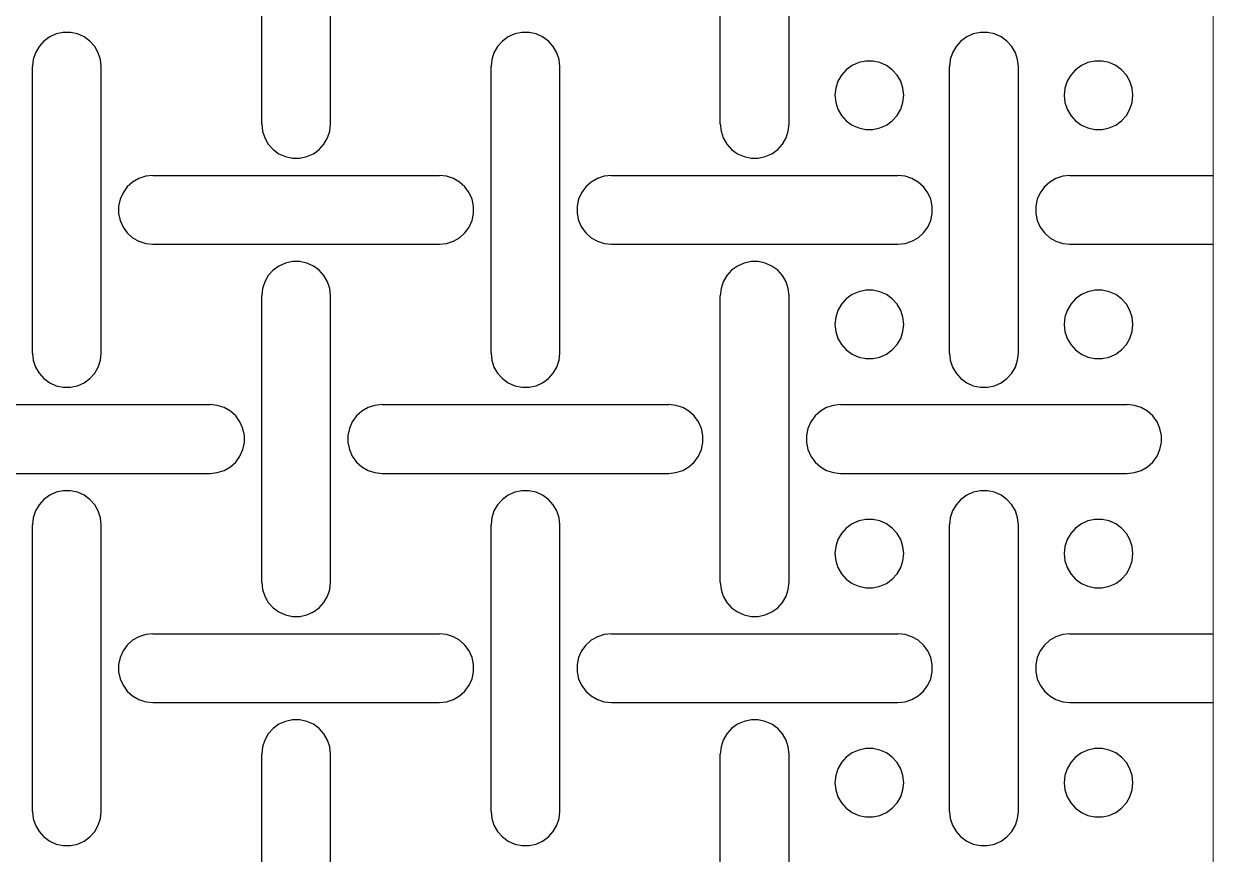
# Model space of a CAD drawing. Header units: metres. Extents: x 0 to 140, y -20 to 220.
# Drawn here: x 88.1 to 140, y 41.9 to 78.1 of the extents above; entities that cross this region are included whole.
import ezdxf

# ---------------------------------------------------------------- set-up
doc = ezdxf.new("R2010")
doc.units = ezdxf.units.M

msp = doc.modelspace()

# ---------------------------------------------------------------- linework, layer by layer
at = {"lineweight": 0}
msp.add_line((140, -20), (140, 220), dxfattribs=at)
for p, q in [((98.5, 73.75), (98.5, 86.25)), ((101.5, 73.75), (101.5, 86.25)), ((118.5, 73.75), (118.5, 86.25)), ((121.5, 73.75), (121.5, 86.25)), ((88.996, 77.365), (88.786, 77.132)), ((89.25, 77.549), (88.996, 77.365)), ((89.536, 77.677), (89.25, 77.549)), ((89.843, 77.742), (89.536, 77.677)), ((90.157, 77.742), (89.843, 77.742)), ((90.464, 77.677), (90.157, 77.742)), ((90.75, 77.549), (90.464, 77.677)), ((91.004, 77.365), (90.75, 77.549)), ((91.214, 77.132), (91.004, 77.365)), ((108.996, 77.365), (108.786, 77.132)), ((109.25, 77.549), (108.996, 77.365)), ((109.536, 77.677), (109.25, 77.549)), ((109.843, 77.742), (109.536, 77.677)), ((110.157, 77.742), (109.843, 77.742)), ((110.464, 77.677), (110.157, 77.742)), ((110.75, 77.549), (110.464, 77.677)), ((111.004, 77.365), (110.75, 77.549)), ((111.214, 77.132), (111.004, 77.365)), ((128.996, 77.365), (128.786, 77.132)), ((129.25, 77.549), (128.996, 77.365)), ((129.536, 77.677), (129.25, 77.549)), ((129.843, 77.742), (129.536, 77.677)), ((130.157, 77.742), (129.843, 77.742)), ((130.464, 77.677), (130.157, 77.742)), ((130.75, 77.549), (130.464, 77.677)), ((131.004, 77.365), (130.75, 77.549)), ((131.214, 77.132), (131.004, 77.365)), ((88.63, 76.86), (88.533, 76.562)), ((88.786, 77.132), (88.63, 76.86)), ((91.37, 76.86), (91.214, 77.132)), ((91.467, 76.562), (91.37, 76.86)), ((108.63, 76.86), (108.533, 76.562)), ((108.786, 77.132), (108.63, 76.86)), ((111.37, 76.86), (111.214, 77.132)), ((111.467, 76.562), (111.37, 76.86)), ((128.63, 76.86), (128.533, 76.562)), ((128.786, 77.132), (128.63, 76.86)), ((131.37, 76.86), (131.214, 77.132)), ((131.467, 76.562), (131.37, 76.86)), ((88.533, 76.562), (88.5, 76.25)), ((91.5, 76.25), (91.467, 76.562)), ((108.533, 76.562), (108.5, 76.25)), ((111.5, 76.25), (111.467, 76.562)), ((124.25, 76.299), (123.996, 76.115)), ((124.536, 76.427), (124.25, 76.299)), ((124.843, 76.492), (124.536, 76.427)), ((125.157, 76.492), (124.843, 76.492)), ((125.464, 76.427), (125.157, 76.492)), ((125.75, 76.299), (125.464, 76.427)), ((126.004, 76.115), (125.75, 76.299)), ((128.533, 76.562), (128.5, 76.25)), ((131.5, 76.25), (131.467, 76.562)), ((134.25, 76.299), (133.996, 76.115)), ((134.536, 76.427), (134.25, 76.299)), ((134.843, 76.492), (134.536, 76.427)), ((135.157, 76.492), (134.843, 76.492)), ((135.464, 76.427), (135.157, 76.492)), ((135.75, 76.299), (135.464, 76.427)), ((136.004, 76.115), (135.75, 76.299)), ((88.5, 63.75), (88.5, 76.25)), ((91.5, 63.75), (91.5, 76.25)), ((108.5, 63.75), (108.5, 76.25)), ((111.5, 63.75), (111.5, 76.25)), ((123.786, 75.882), (123.63, 75.61)), ((123.996, 76.115), (123.786, 75.882)), ((126.214, 75.882), (126.004, 76.115)), ((126.37, 75.61), (126.214, 75.882)), ((128.5, 63.75), (128.5, 76.25)), ((131.5, 63.75), (131.5, 76.25)), ((133.786, 75.882), (133.63, 75.61)), ((133.996, 76.115), (133.786, 75.882)), ((136.214, 75.882), (136.004, 76.115)), ((136.37, 75.61), (136.214, 75.882)), ((123.533, 75.312), (123.5, 75)), ((123.63, 75.61), (123.533, 75.312)), ((126.467, 75.312), (126.37, 75.61)), ((126.5, 75), (126.467, 75.312)), ((133.533, 75.312), (133.5, 75)), ((133.63, 75.61), (133.533, 75.312)), ((136.467, 75.312), (136.37, 75.61)), ((136.5, 75), (136.467, 75.312)), ((123.5, 75), (123.533, 74.688)), ((126.467, 74.688), (126.5, 75)), ((133.5, 75), (133.533, 74.688)), ((136.467, 74.688), (136.5, 75)), ((123.533, 74.688), (123.63, 74.39)), ((123.63, 74.39), (123.786, 74.118)), ((126.214, 74.118), (126.37, 74.39)), ((126.37, 74.39), (126.467, 74.688)), ((133.533, 74.688), (133.63, 74.39)), ((133.63, 74.39), (133.786, 74.118)), ((136.214, 74.118), (136.37, 74.39)), ((136.37, 74.39), (136.467, 74.688)), ((98.5, 73.75), (98.533, 73.438)), ((101.467, 73.438), (101.5, 73.75)), ((118.5, 73.75), (118.533, 73.438)), ((121.467, 73.438), (121.5, 73.75)), ((123.786, 74.118), (123.996, 73.885)), ((123.996, 73.885), (124.25, 73.701)), ((124.25, 73.701), (124.536, 73.573)), ((125.464, 73.573), (125.75, 73.701)), ((125.75, 73.701), (126.004, 73.885)), ((126.004, 73.885), (126.214, 74.118)), ((133.786, 74.118), (133.996, 73.885)), ((133.996, 73.885), (134.25, 73.701)), ((134.25, 73.701), (134.536, 73.573)), ((135.464, 73.573), (135.75, 73.701)), ((135.75, 73.701), (136.004, 73.885)), ((136.004, 73.885), (136.214, 74.118)), ((98.533, 73.438), (98.63, 73.14)), ((101.37, 73.14), (101.467, 73.438)), ((118.533, 73.438), (118.63, 73.14)), ((121.37, 73.14), (121.467, 73.438)), ((124.536, 73.573), (124.843, 73.508)), ((124.843, 73.508), (125.157, 73.508)), ((125.157, 73.508), (125.464, 73.573)), ((134.536, 73.573), (134.843, 73.508)), ((134.843, 73.508), (135.157, 73.508)), ((135.157, 73.508), (135.464, 73.573)), ((98.63, 73.14), (98.786, 72.868)), ((98.786, 72.868), (98.996, 72.635)), ((98.996, 72.635), (99.25, 72.451)), ((100.75, 72.451), (101.004, 72.635)), ((101.004, 72.635), (101.214, 72.868)), ((101.214, 72.868), (101.37, 73.14)), ((118.63, 73.14), (118.786, 72.868)), ((118.786, 72.868), (118.996, 72.635)), ((118.996, 72.635), (119.25, 72.451)), ((120.75, 72.451), (121.004, 72.635)), ((121.004, 72.635), (121.214, 72.868)), ((121.214, 72.868), (121.37, 73.14)), ((99.25, 72.451), (99.536, 72.323)), ((99.536, 72.323), (99.843, 72.258)), ((99.843, 72.258), (100.157, 72.258)), ((100.157, 72.258), (100.464, 72.323)), ((100.464, 72.323), (100.75, 72.451)), ((119.25, 72.451), (119.536, 72.323)), ((119.536, 72.323), (119.843, 72.258)), ((119.843, 72.258), (120.157, 72.258)), ((120.157, 72.258), (120.464, 72.323)), ((120.464, 72.323), (120.75, 72.451)), ((92.868, 71.214), (92.635, 71.004)), ((93.14, 71.37), (92.868, 71.214)), ((93.438, 71.467), (93.14, 71.37)), ((93.75, 71.5), (93.438, 71.467)), ((93.75, 71.5), (106.25, 71.5)), ((106.562, 71.467), (106.25, 71.5)), ((106.86, 71.37), (106.562, 71.467)), ((107.132, 71.214), (106.86, 71.37)), ((107.365, 71.004), (107.132, 71.214)), ((112.868, 71.214), (112.635, 71.004)), ((113.14, 71.37), (112.868, 71.214)), ((113.438, 71.467), (113.14, 71.37)), ((113.75, 71.5), (113.438, 71.467)), ((113.75, 71.5), (126.25, 71.5)), ((126.562, 71.467), (126.25, 71.5)), ((126.86, 71.37), (126.562, 71.467)), ((127.132, 71.214), (126.86, 71.37)), ((127.365, 71.004), (127.132, 71.214)), ((132.868, 71.214), (132.635, 71.004)), ((133.14, 71.37), (132.868, 71.214)), ((133.438, 71.467), (133.14, 71.37)), ((133.75, 71.5), (133.438, 71.467)), ((133.75, 71.5), (140, 71.5)), ((92.451, 70.75), (92.323, 70.464)), ((92.635, 71.004), (92.451, 70.75)), ((107.549, 70.75), (107.365, 71.004)), ((107.677, 70.464), (107.549, 70.75)), ((112.451, 70.75), (112.323, 70.464)), ((112.635, 71.004), (112.451, 70.75)), ((127.549, 70.75), (127.365, 71.004)), ((127.677, 70.464), (127.549, 70.75)), ((132.451, 70.75), (132.323, 70.464)), ((132.635, 71.004), (132.451, 70.75)), ((92.323, 70.464), (92.258, 70.157)), ((92.258, 70.157), (92.258, 69.843)), ((107.742, 70.157), (107.677, 70.464)), ((107.742, 69.843), (107.742, 70.157)), ((112.323, 70.464), (112.258, 70.157)), ((112.258, 70.157), (112.258, 69.843)), ((127.742, 70.157), (127.677, 70.464)), ((127.742, 69.843), (127.742, 70.157)), ((132.323, 70.464), (132.258, 70.157)), ((132.258, 70.157), (132.258, 69.843)), ((92.258, 69.843), (92.323, 69.536)), ((92.323, 69.536), (92.451, 69.25)), ((107.549, 69.25), (107.677, 69.536)), ((107.677, 69.536), (107.742, 69.843)), ((112.258, 69.843), (112.323, 69.536)), ((112.323, 69.536), (112.451, 69.25)), ((127.549, 69.25), (127.677, 69.536)), ((127.677, 69.536), (127.742, 69.843)), ((132.258, 69.843), (132.323, 69.536)), ((132.323, 69.536), (132.451, 69.25)), ((92.451, 69.25), (92.635, 68.996)), ((107.365, 68.996), (107.549, 69.25)), ((112.451, 69.25), (112.635, 68.996)), ((127.365, 68.996), (127.549, 69.25)), ((132.451, 69.25), (132.635, 68.996)), ((92.635, 68.996), (92.868, 68.786)), ((92.868, 68.786), (93.14, 68.63)), ((93.14, 68.63), (93.438, 68.533)), ((93.438, 68.533), (93.75, 68.5)), ((93.75, 68.5), (106.25, 68.5)), ((106.25, 68.5), (106.562, 68.533)), ((106.562, 68.533), (106.86, 68.63)), ((106.86, 68.63), (107.132, 68.786)), ((107.132, 68.786), (107.365, 68.996)), ((112.635, 68.996), (112.868, 68.786)), ((112.868, 68.786), (113.14, 68.63)), ((113.14, 68.63), (113.438, 68.533)), ((113.438, 68.533), (113.75, 68.5)), ((113.75, 68.5), (126.25, 68.5)), ((126.25, 68.5), (126.562, 68.533)), ((126.562, 68.533), (126.86, 68.63)), ((126.86, 68.63), (127.132, 68.786)), ((127.132, 68.786), (127.365, 68.996)), ((132.635, 68.996), (132.868, 68.786)), ((132.868, 68.786), (133.14, 68.63)), ((133.14, 68.63), (133.438, 68.533)), ((133.438, 68.533), (133.75, 68.5)), ((133.75, 68.5), (140, 68.5)), ((99.25, 67.549), (98.996, 67.365)), ((99.536, 67.677), (99.25, 67.549)), ((99.843, 67.742), (99.536, 67.677)), ((100.157, 67.742), (99.843, 67.742)), ((100.464, 67.677), (100.157, 67.742)), ((100.75, 67.549), (100.464, 67.677)), ((101.004, 67.365), (100.75, 67.549)), ((119.25, 67.549), (118.996, 67.365)), ((119.536, 67.677), (119.25, 67.549)), ((119.843, 67.742), (119.536, 67.677)), ((120.157, 67.742), (119.843, 67.742)), ((120.464, 67.677), (120.157, 67.742)), ((120.75, 67.549), (120.464, 67.677)), ((121.004, 67.365), (120.75, 67.549)), ((98.786, 67.132), (98.63, 66.86)), ((98.996, 67.365), (98.786, 67.132)), ((101.214, 67.132), (101.004, 67.365)), ((101.37, 66.86), (101.214, 67.132)), ((118.786, 67.132), (118.63, 66.86)), ((118.996, 67.365), (118.786, 67.132)), ((121.214, 67.132), (121.004, 67.365)), ((121.37, 66.86), (121.214, 67.132)), ((98.533, 66.562), (98.5, 66.25)), ((98.63, 66.86), (98.533, 66.562)), ((101.467, 66.562), (101.37, 66.86)), ((101.5, 66.25), (101.467, 66.562)), ((118.533, 66.562), (118.5, 66.25)), ((118.63, 66.86), (118.533, 66.562)), ((121.467, 66.562), (121.37, 66.86)), ((121.5, 66.25), (121.467, 66.562)), ((124.536, 66.427), (124.25, 66.299)), ((124.843, 66.492), (124.536, 66.427)), ((125.157, 66.492), (124.843, 66.492)), ((125.464, 66.427), (125.157, 66.492)), ((125.75, 66.299), (125.464, 66.427)), ((134.536, 66.427), (134.25, 66.299)), ((134.843, 66.492), (134.536, 66.427)), ((135.157, 66.492), (134.843, 66.492)), ((135.464, 66.427), (135.157, 66.492)), ((135.75, 66.299), (135.464, 66.427)), ((98.5, 53.75), (98.5, 66.25)), ((101.5, 53.75), (101.5, 66.25)), ((118.5, 53.75), (118.5, 66.25)), ((121.5, 53.75), (121.5, 66.25)), ((123.996, 66.115), (123.786, 65.882)), ((124.25, 66.299), (123.996, 66.115)), ((126.004, 66.115), (125.75, 66.299)), ((126.214, 65.882), (126.004, 66.115)), ((133.996, 66.115), (133.786, 65.882)), ((134.25, 66.299), (133.996, 66.115)), ((136.004, 66.115), (135.75, 66.299)), ((136.214, 65.882), (136.004, 66.115)), ((123.63, 65.61), (123.533, 65.312)), ((123.786, 65.882), (123.63, 65.61)), ((126.37, 65.61), (126.214, 65.882)), ((126.467, 65.312), (126.37, 65.61)), ((133.63, 65.61), (133.533, 65.312)), ((133.786, 65.882), (133.63, 65.61)), ((136.37, 65.61), (136.214, 65.882)), ((136.467, 65.312), (136.37, 65.61)), ((123.533, 65.312), (123.5, 65)), ((123.5, 65), (123.533, 64.688)), ((126.5, 65), (126.467, 65.312)), ((126.467, 64.688), (126.5, 65)), ((133.533, 65.312), (133.5, 65)), ((133.5, 65), (133.533, 64.688)), ((136.5, 65), (136.467, 65.312)), ((136.467, 64.688), (136.5, 65)), ((123.533, 64.688), (123.63, 64.39)), ((123.63, 64.39), (123.786, 64.118)), ((126.214, 64.118), (126.37, 64.39)), ((126.37, 64.39), (126.467, 64.688)), ((133.533, 64.688), (133.63, 64.39)), ((133.63, 64.39), (133.786, 64.118)), ((136.214, 64.118), (136.37, 64.39)), ((136.37, 64.39), (136.467, 64.688)), ((123.786, 64.118), (123.996, 63.885)), ((123.996, 63.885), (124.25, 63.701)), ((125.75, 63.701), (126.004, 63.885)), ((126.004, 63.885), (126.214, 64.118)), ((133.786, 64.118), (133.996, 63.885)), ((133.996, 63.885), (134.25, 63.701)), ((135.75, 63.701), (136.004, 63.885)), ((136.004, 63.885), (136.214, 64.118)), ((88.5, 63.75), (88.533, 63.438)), ((88.533, 63.438), (88.63, 63.14)), ((91.37, 63.14), (91.467, 63.438)), ((91.467, 63.438), (91.5, 63.75)), ((108.5, 63.75), (108.533, 63.438)), ((108.533, 63.438), (108.63, 63.14)), ((111.37, 63.14), (111.467, 63.438)), ((111.467, 63.438), (111.5, 63.75)), ((124.25, 63.701), (124.536, 63.573)), ((124.536, 63.573), (124.843, 63.508)), ((124.843, 63.508), (125.157, 63.508)), ((125.157, 63.508), (125.464, 63.573)), ((125.464, 63.573), (125.75, 63.701)), ((128.5, 63.75), (128.533, 63.438)), ((128.533, 63.438), (128.63, 63.14)), ((131.37, 63.14), (131.467, 63.438)), ((131.467, 63.438), (131.5, 63.75)), ((134.25, 63.701), (134.536, 63.573)), ((134.536, 63.573), (134.843, 63.508)), ((134.843, 63.508), (135.157, 63.508)), ((135.157, 63.508), (135.464, 63.573)), ((135.464, 63.573), (135.75, 63.701)), ((88.63, 63.14), (88.786, 62.868)), ((88.786, 62.868), (88.996, 62.635)), ((91.004, 62.635), (91.214, 62.868)), ((91.214, 62.868), (91.37, 63.14)), ((108.63, 63.14), (108.786, 62.868)), ((108.786, 62.868), (108.996, 62.635)), ((111.004, 62.635), (111.214, 62.868)), ((111.214, 62.868), (111.37, 63.14)), ((128.63, 63.14), (128.786, 62.868)), ((128.786, 62.868), (128.996, 62.635)), ((131.004, 62.635), (131.214, 62.868)), ((131.214, 62.868), (131.37, 63.14)), ((88.996, 62.635), (89.25, 62.451)), ((89.25, 62.451), (89.536, 62.323)), ((89.536, 62.323), (89.843, 62.258)), ((89.843, 62.258), (90.157, 62.258)), ((90.157, 62.258), (90.464, 62.323)), ((90.464, 62.323), (90.75, 62.451)), ((90.75, 62.451), (91.004, 62.635)), ((108.996, 62.635), (109.25, 62.451)), ((109.25, 62.451), (109.536, 62.323)), ((109.536, 62.323), (109.843, 62.258)), ((109.843, 62.258), (110.157, 62.258)), ((110.157, 62.258), (110.464, 62.323)), ((110.464, 62.323), (110.75, 62.451)), ((110.75, 62.451), (111.004, 62.635)), ((128.996, 62.635), (129.25, 62.451)), ((129.25, 62.451), (129.536, 62.323)), ((129.536, 62.323), (129.843, 62.258)), ((129.843, 62.258), (130.157, 62.258)), ((130.157, 62.258), (130.464, 62.323)), ((130.464, 62.323), (130.75, 62.451)), ((130.75, 62.451), (131.004, 62.635)), ((83.75, 61.5), (96.25, 61.5)), ((96.562, 61.467), (96.25, 61.5)), ((96.86, 61.37), (96.562, 61.467)), ((97.132, 61.214), (96.86, 61.37)), ((103.14, 61.37), (102.868, 61.214)), ((103.438, 61.467), (103.14, 61.37)), ((103.75, 61.5), (103.438, 61.467)), ((103.75, 61.5), (116.25, 61.5)), ((116.562, 61.467), (116.25, 61.5)), ((116.86, 61.37), (116.562, 61.467)), ((117.132, 61.214), (116.86, 61.37)), ((123.14, 61.37), (122.868, 61.214)), ((123.438, 61.467), (123.14, 61.37)), ((123.75, 61.5), (123.438, 61.467)), ((123.75, 61.5), (136.25, 61.5)), ((136.562, 61.467), (136.25, 61.5)), ((136.86, 61.37), (136.562, 61.467)), ((137.132, 61.214), (136.86, 61.37)), ((97.365, 61.004), (97.132, 61.214)), ((97.549, 60.75), (97.365, 61.004)), ((97.677, 60.464), (97.549, 60.75)), ((102.451, 60.75), (102.323, 60.464)), ((102.635, 61.004), (102.451, 60.75)), ((102.868, 61.214), (102.635, 61.004)), ((117.365, 61.004), (117.132, 61.214)), ((117.549, 60.75), (117.365, 61.004)), ((117.677, 60.464), (117.549, 60.75)), ((122.451, 60.75), (122.323, 60.464)), ((122.635, 61.004), (122.451, 60.75)), ((122.868, 61.214), (122.635, 61.004)), ((137.365, 61.004), (137.132, 61.214)), ((137.549, 60.75), (137.365, 61.004)), ((137.677, 60.464), (137.549, 60.75)), ((97.742, 60.157), (97.677, 60.464)), ((102.323, 60.464), (102.258, 60.157)), ((117.742, 60.157), (117.677, 60.464)), ((122.323, 60.464), (122.258, 60.157)), ((137.742, 60.157), (137.677, 60.464)), ((97.677, 59.536), (97.742, 59.843)), ((97.742, 59.843), (97.742, 60.157)), ((102.258, 60.157), (102.258, 59.843)), ((102.258, 59.843), (102.323, 59.536)), ((117.677, 59.536), (117.742, 59.843)), ((117.742, 59.843), (117.742, 60.157)), ((122.258, 60.157), (122.258, 59.843)), ((122.258, 59.843), (122.323, 59.536)), ((137.677, 59.536), (137.742, 59.843)), ((137.742, 59.843), (137.742, 60.157)), ((97.365, 58.996), (97.549, 59.25)), ((97.549, 59.25), (97.677, 59.536)), ((102.323, 59.536), (102.451, 59.25)), ((102.451, 59.25), (102.635, 58.996)), ((117.365, 58.996), (117.549, 59.25)), ((117.549, 59.25), (117.677, 59.536)), ((122.323, 59.536), (122.451, 59.25)), ((122.451, 59.25), (122.635, 58.996)), ((137.365, 58.996), (137.549, 59.25)), ((137.549, 59.25), (137.677, 59.536)), ((96.562, 58.533), (96.86, 58.63)), ((96.86, 58.63), (97.132, 58.786)), ((97.132, 58.786), (97.365, 58.996)), ((102.635, 58.996), (102.868, 58.786)), ((102.868, 58.786), (103.14, 58.63)), ((103.14, 58.63), (103.438, 58.533)), ((116.562, 58.533), (116.86, 58.63)), ((116.86, 58.63), (117.132, 58.786)), ((117.132, 58.786), (117.365, 58.996)), ((122.635, 58.996), (122.868, 58.786)), ((122.868, 58.786), (123.14, 58.63)), ((123.14, 58.63), (123.438, 58.533)), ((136.562, 58.533), (136.86, 58.63)), ((136.86, 58.63), (137.132, 58.786)), ((137.132, 58.786), (137.365, 58.996)), ((83.75, 58.5), (96.25, 58.5)), ((96.25, 58.5), (96.562, 58.533)), ((103.438, 58.533), (103.75, 58.5)), ((103.75, 58.5), (116.25, 58.5)), ((116.25, 58.5), (116.562, 58.533)), ((123.438, 58.533), (123.75, 58.5)), ((123.75, 58.5), (136.25, 58.5)), ((136.25, 58.5), (136.562, 58.533)), ((89.536, 57.677), (89.25, 57.549)), ((89.843, 57.742), (89.536, 57.677)), ((90.157, 57.742), (89.843, 57.742)), ((90.464, 57.677), (90.157, 57.742)), ((90.75, 57.549), (90.464, 57.677)), ((109.536, 57.677), (109.25, 57.549)), ((109.843, 57.742), (109.536, 57.677)), ((110.157, 57.742), (109.843, 57.742)), ((110.464, 57.677), (110.157, 57.742)), ((110.75, 57.549), (110.464, 57.677)), ((129.536, 57.677), (129.25, 57.549)), ((129.843, 57.742), (129.536, 57.677)), ((130.157, 57.742), (129.843, 57.742)), ((130.464, 57.677), (130.157, 57.742)), ((130.75, 57.549), (130.464, 57.677)), ((88.786, 57.132), (88.63, 56.86)), ((88.996, 57.365), (88.786, 57.132)), ((89.25, 57.549), (88.996, 57.365)), ((91.004, 57.365), (90.75, 57.549)), ((91.214, 57.132), (91.004, 57.365)), ((91.37, 56.86), (91.214, 57.132)), ((108.786, 57.132), (108.63, 56.86)), ((108.996, 57.365), (108.786, 57.132)), ((109.25, 57.549), (108.996, 57.365)), ((111.004, 57.365), (110.75, 57.549)), ((111.214, 57.132), (111.004, 57.365)), ((111.37, 56.86), (111.214, 57.132)), ((128.786, 57.132), (128.63, 56.86)), ((128.996, 57.365), (128.786, 57.132)), ((129.25, 57.549), (128.996, 57.365)), ((131.004, 57.365), (130.75, 57.549)), ((131.214, 57.132), (131.004, 57.365)), ((131.37, 56.86), (131.214, 57.132)), ((88.533, 56.562), (88.5, 56.25)), ((88.63, 56.86), (88.533, 56.562)), ((91.467, 56.562), (91.37, 56.86)), ((91.5, 56.25), (91.467, 56.562)), ((108.533, 56.562), (108.5, 56.25)), ((108.63, 56.86), (108.533, 56.562)), ((111.467, 56.562), (111.37, 56.86)), ((111.5, 56.25), (111.467, 56.562)), ((128.533, 56.562), (128.5, 56.25)), ((128.63, 56.86), (128.533, 56.562)), ((131.467, 56.562), (131.37, 56.86)), ((131.5, 56.25), (131.467, 56.562)), ((88.5, 43.75), (88.5, 56.25)), ((91.5, 43.75), (91.5, 56.25)), ((108.5, 43.75), (108.5, 56.25)), ((111.5, 43.75), (111.5, 56.25)), ((123.996, 56.115), (123.786, 55.882)), ((124.25, 56.299), (123.996, 56.115)), ((124.536, 56.427), (124.25, 56.299)), ((124.843, 56.492), (124.536, 56.427)), ((125.157, 56.492), (124.843, 56.492)), ((125.464, 56.427), (125.157, 56.492)), ((125.75, 56.299), (125.464, 56.427)), ((126.004, 56.115), (125.75, 56.299)), ((126.214, 55.882), (126.004, 56.115)), ((128.5, 43.75), (128.5, 56.25)), ((131.5, 43.75), (131.5, 56.25)), ((133.996, 56.115), (133.786, 55.882)), ((134.25, 56.299), (133.996, 56.115)), ((134.536, 56.427), (134.25, 56.299)), ((134.843, 56.492), (134.536, 56.427)), ((135.157, 56.492), (134.843, 56.492)), ((135.464, 56.427), (135.157, 56.492)), ((135.75, 56.299), (135.464, 56.427)), ((136.004, 56.115), (135.75, 56.299)), ((136.214, 55.882), (136.004, 56.115)), ((123.63, 55.61), (123.533, 55.312)), ((123.786, 55.882), (123.63, 55.61)), ((126.37, 55.61), (126.214, 55.882)), ((126.467, 55.312), (126.37, 55.61)), ((133.63, 55.61), (133.533, 55.312)), ((133.786, 55.882), (133.63, 55.61)), ((136.37, 55.61), (136.214, 55.882)), ((136.467, 55.312), (136.37, 55.61)), ((123.533, 55.312), (123.5, 55)), ((123.5, 55), (123.533, 54.688)), ((126.5, 55), (126.467, 55.312)), ((126.467, 54.688), (126.5, 55)), ((133.533, 55.312), (133.5, 55)), ((133.5, 55), (133.533, 54.688)), ((136.5, 55), (136.467, 55.312)), ((136.467, 54.688), (136.5, 55)), ((123.533, 54.688), (123.63, 54.39)), ((126.37, 54.39), (126.467, 54.688)), ((133.533, 54.688), (133.63, 54.39)), ((136.37, 54.39), (136.467, 54.688)), ((123.63, 54.39), (123.786, 54.118)), ((123.786, 54.118), (123.996, 53.885)), ((126.004, 53.885), (126.214, 54.118)), ((126.214, 54.118), (126.37, 54.39)), ((133.63, 54.39), (133.786, 54.118)), ((133.786, 54.118), (133.996, 53.885)), ((136.004, 53.885), (136.214, 54.118)), ((136.214, 54.118), (136.37, 54.39)), ((98.5, 53.75), (98.533, 53.438)), ((98.533, 53.438), (98.63, 53.14)), ((101.37, 53.14), (101.467, 53.438)), ((101.467, 53.438), (101.5, 53.75)), ((118.5, 53.75), (118.533, 53.438)), ((118.533, 53.438), (118.63, 53.14)), ((121.37, 53.14), (121.467, 53.438)), ((121.467, 53.438), (121.5, 53.75)), ((123.996, 53.885), (124.25, 53.701)), ((124.25, 53.701), (124.536, 53.573)), ((124.536, 53.573), (124.843, 53.508)), ((124.843, 53.508), (125.157, 53.508)), ((125.157, 53.508), (125.464, 53.573)), ((125.464, 53.573), (125.75, 53.701)), ((125.75, 53.701), (126.004, 53.885)), ((133.996, 53.885), (134.25, 53.701)), ((134.25, 53.701), (134.536, 53.573)), ((134.536, 53.573), (134.843, 53.508)), ((134.843, 53.508), (135.157, 53.508)), ((135.157, 53.508), (135.464, 53.573)), ((135.464, 53.573), (135.75, 53.701)), ((135.75, 53.701), (136.004, 53.885)), ((98.63, 53.14), (98.786, 52.868)), ((101.214, 52.868), (101.37, 53.14)), ((118.63, 53.14), (118.786, 52.868)), ((121.214, 52.868), (121.37, 53.14)), ((98.786, 52.868), (98.996, 52.635)), ((98.996, 52.635), (99.25, 52.451)), ((99.25, 52.451), (99.536, 52.323)), ((100.464, 52.323), (100.75, 52.451)), ((100.75, 52.451), (101.004, 52.635)), ((101.004, 52.635), (101.214, 52.868)), ((118.786, 52.868), (118.996, 52.635)), ((118.996, 52.635), (119.25, 52.451)), ((119.25, 52.451), (119.536, 52.323)), ((120.464, 52.323), (120.75, 52.451)), ((120.75, 52.451), (121.004, 52.635)), ((121.004, 52.635), (121.214, 52.868)), ((99.536, 52.323), (99.843, 52.258)), ((99.843, 52.258), (100.157, 52.258)), ((100.157, 52.258), (100.464, 52.323)), ((119.536, 52.323), (119.843, 52.258)), ((119.843, 52.258), (120.157, 52.258)), ((120.157, 52.258), (120.464, 52.323)), ((93.14, 51.37), (92.868, 51.214)), ((93.438, 51.467), (93.14, 51.37)), ((93.75, 51.5), (93.438, 51.467)), ((93.75, 51.5), (106.25, 51.5)), ((106.562, 51.467), (106.25, 51.5)), ((106.86, 51.37), (106.562, 51.467)), ((107.132, 51.214), (106.86, 51.37)), ((113.14, 51.37), (112.868, 51.214)), ((113.438, 51.467), (113.14, 51.37)), ((113.75, 51.5), (113.438, 51.467)), ((113.75, 51.5), (126.25, 51.5)), ((126.562, 51.467), (126.25, 51.5)), ((126.86, 51.37), (126.562, 51.467)), ((127.132, 51.214), (126.86, 51.37)), ((133.14, 51.37), (132.868, 51.214)), ((133.438, 51.467), (133.14, 51.37)), ((133.75, 51.5), (133.438, 51.467)), ((133.75, 51.5), (140, 51.5)), ((92.635, 51.004), (92.451, 50.75)), ((92.868, 51.214), (92.635, 51.004)), ((107.365, 51.004), (107.132, 51.214)), ((107.549, 50.75), (107.365, 51.004)), ((112.635, 51.004), (112.451, 50.75)), ((112.868, 51.214), (112.635, 51.004)), ((127.365, 51.004), (127.132, 51.214)), ((127.549, 50.75), (127.365, 51.004)), ((132.635, 51.004), (132.451, 50.75)), ((132.868, 51.214), (132.635, 51.004)), ((92.323, 50.464), (92.258, 50.157)), ((92.451, 50.75), (92.323, 50.464)), ((107.677, 50.464), (107.549, 50.75)), ((107.742, 50.157), (107.677, 50.464)), ((112.323, 50.464), (112.258, 50.157)), ((112.451, 50.75), (112.323, 50.464)), ((127.677, 50.464), (127.549, 50.75)), ((127.742, 50.157), (127.677, 50.464)), ((132.323, 50.464), (132.258, 50.157)), ((132.451, 50.75), (132.323, 50.464)), ((92.258, 50.157), (92.258, 49.843)), ((92.258, 49.843), (92.323, 49.536)), ((107.677, 49.536), (107.742, 49.843)), ((107.742, 49.843), (107.742, 50.157)), ((112.258, 50.157), (112.258, 49.843)), ((112.258, 49.843), (112.323, 49.536)), ((127.677, 49.536), (127.742, 49.843)), ((127.742, 49.843), (127.742, 50.157)), ((132.258, 50.157), (132.258, 49.843)), ((132.258, 49.843), (132.323, 49.536)), ((92.323, 49.536), (92.451, 49.25)), ((107.549, 49.25), (107.677, 49.536)), ((112.323, 49.536), (112.451, 49.25)), ((127.549, 49.25), (127.677, 49.536)), ((132.323, 49.536), (132.451, 49.25)), ((92.451, 49.25), (92.635, 48.996)), ((92.635, 48.996), (92.868, 48.786)), ((92.868, 48.786), (93.14, 48.63)), ((106.86, 48.63), (107.132, 48.786)), ((107.132, 48.786), (107.365, 48.996)), ((107.365, 48.996), (107.549, 49.25)), ((112.451, 49.25), (112.635, 48.996)), ((112.635, 48.996), (112.868, 48.786)), ((112.868, 48.786), (113.14, 48.63)), ((126.86, 48.63), (127.132, 48.786)), ((127.132, 48.786), (127.365, 48.996)), ((127.365, 48.996), (127.549, 49.25)), ((132.451, 49.25), (132.635, 48.996)), ((132.635, 48.996), (132.868, 48.786)), ((132.868, 48.786), (133.14, 48.63)), ((93.14, 48.63), (93.438, 48.533)), ((93.438, 48.533), (93.75, 48.5)), ((93.75, 48.5), (106.25, 48.5)), ((106.25, 48.5), (106.562, 48.533)), ((106.562, 48.533), (106.86, 48.63)), ((113.14, 48.63), (113.438, 48.533)), ((113.438, 48.533), (113.75, 48.5)), ((113.75, 48.5), (126.25, 48.5)), ((126.25, 48.5), (126.562, 48.533)), ((126.562, 48.533), (126.86, 48.63)), ((133.14, 48.63), (133.438, 48.533)), ((133.438, 48.533), (133.75, 48.5)), ((133.75, 48.5), (140, 48.5)), ((99.843, 47.742), (99.536, 47.677)), ((100.157, 47.742), (99.843, 47.742)), ((100.464, 47.677), (100.157, 47.742)), ((119.843, 47.742), (119.536, 47.677)), ((120.157, 47.742), (119.843, 47.742)), ((120.464, 47.677), (120.157, 47.742)), ((98.996, 47.365), (98.786, 47.132)), ((99.25, 47.549), (98.996, 47.365)), ((99.536, 47.677), (99.25, 47.549)), ((100.75, 47.549), (100.464, 47.677)), ((101.004, 47.365), (100.75, 47.549)), ((101.214, 47.132), (101.004, 47.365)), ((118.996, 47.365), (118.786, 47.132)), ((119.25, 47.549), (118.996, 47.365)), ((119.536, 47.677), (119.25, 47.549)), ((120.75, 47.549), (120.464, 47.677)), ((121.004, 47.365), (120.75, 47.549)), ((121.214, 47.132), (121.004, 47.365)), ((98.63, 46.86), (98.533, 46.562)), ((98.786, 47.132), (98.63, 46.86)), ((101.37, 46.86), (101.214, 47.132)), ((101.467, 46.562), (101.37, 46.86)), ((118.63, 46.86), (118.533, 46.562)), ((118.786, 47.132), (118.63, 46.86)), ((121.37, 46.86), (121.214, 47.132)), ((121.467, 46.562), (121.37, 46.86)), ((98.533, 46.562), (98.5, 46.25)), ((98.5, 33.75), (98.5, 46.25)), ((101.5, 46.25), (101.467, 46.562)), ((101.5, 33.75), (101.5, 46.25)), ((118.533, 46.562), (118.5, 46.25)), ((118.5, 33.75), (118.5, 46.25)), ((121.5, 46.25), (121.467, 46.562)), ((121.5, 33.75), (121.5, 46.25)), ((124.25, 46.299), (123.996, 46.115)), ((124.536, 46.427), (124.25, 46.299)), ((124.843, 46.492), (124.536, 46.427)), ((125.157, 46.492), (124.843, 46.492)), ((125.464, 46.427), (125.157, 46.492)), ((125.75, 46.299), (125.464, 46.427)), ((126.004, 46.115), (125.75, 46.299)), ((134.25, 46.299), (133.996, 46.115)), ((134.536, 46.427), (134.25, 46.299)), ((134.843, 46.492), (134.536, 46.427)), ((135.157, 46.492), (134.843, 46.492)), ((135.464, 46.427), (135.157, 46.492)), ((135.75, 46.299), (135.464, 46.427)), ((136.004, 46.115), (135.75, 46.299)), ((123.786, 45.882), (123.63, 45.61)), ((123.996, 46.115), (123.786, 45.882)), ((126.214, 45.882), (126.004, 46.115)), ((126.37, 45.61), (126.214, 45.882)), ((133.786, 45.882), (133.63, 45.61)), ((133.996, 46.115), (133.786, 45.882)), ((136.214, 45.882), (136.004, 46.115)), ((136.37, 45.61), (136.214, 45.882)), ((123.533, 45.312), (123.5, 45)), ((123.63, 45.61), (123.533, 45.312)), ((126.467, 45.312), (126.37, 45.61)), ((126.5, 45), (126.467, 45.312)), ((133.533, 45.312), (133.5, 45)), ((133.63, 45.61), (133.533, 45.312)), ((136.467, 45.312), (136.37, 45.61)), ((136.5, 45), (136.467, 45.312)), ((123.5, 45), (123.533, 44.688)), ((123.533, 44.688), (123.63, 44.39)), ((126.37, 44.39), (126.467, 44.688)), ((126.467, 44.688), (126.5, 45)), ((133.5, 45), (133.533, 44.688)), ((133.533, 44.688), (133.63, 44.39)), ((136.37, 44.39), (136.467, 44.688)), ((136.467, 44.688), (136.5, 45)), ((123.63, 44.39), (123.786, 44.118)), ((123.786, 44.118), (123.996, 43.885)), ((126.004, 43.885), (126.214, 44.118)), ((126.214, 44.118), (126.37, 44.39)), ((133.63, 44.39), (133.786, 44.118)), ((133.786, 44.118), (133.996, 43.885)), ((136.004, 43.885), (136.214, 44.118)), ((136.214, 44.118), (136.37, 44.39)), ((88.5, 43.75), (88.533, 43.438)), ((91.467, 43.438), (91.5, 43.75)), ((108.5, 43.75), (108.533, 43.438)), ((111.467, 43.438), (111.5, 43.75)), ((123.996, 43.885), (124.25, 43.701)), ((124.25, 43.701), (124.536, 43.573)), ((125.464, 43.573), (125.75, 43.701)), ((125.75, 43.701), (126.004, 43.885)), ((128.5, 43.75), (128.533, 43.438)), ((131.467, 43.438), (131.5, 43.75)), ((133.996, 43.885), (134.25, 43.701)), ((134.25, 43.701), (134.536, 43.573)), ((135.464, 43.573), (135.75, 43.701)), ((135.75, 43.701), (136.004, 43.885)), ((88.533, 43.438), (88.63, 43.14)), ((88.63, 43.14), (88.786, 42.868)), ((91.214, 42.868), (91.37, 43.14)), ((91.37, 43.14), (91.467, 43.438)), ((108.533, 43.438), (108.63, 43.14)), ((108.63, 43.14), (108.786, 42.868)), ((111.214, 42.868), (111.37, 43.14)), ((111.37, 43.14), (111.467, 43.438)), ((124.536, 43.573), (124.843, 43.508)), ((124.843, 43.508), (125.157, 43.508)), ((125.157, 43.508), (125.464, 43.573)), ((128.533, 43.438), (128.63, 43.14)), ((128.63, 43.14), (128.786, 42.868)), ((131.214, 42.868), (131.37, 43.14)), ((131.37, 43.14), (131.467, 43.438)), ((134.536, 43.573), (134.843, 43.508)), ((134.843, 43.508), (135.157, 43.508)), ((135.157, 43.508), (135.464, 43.573)), ((88.786, 42.868), (88.996, 42.635)), ((88.996, 42.635), (89.25, 42.451)), ((90.75, 42.451), (91.004, 42.635)), ((91.004, 42.635), (91.214, 42.868)), ((108.786, 42.868), (108.996, 42.635)), ((108.996, 42.635), (109.25, 42.451)), ((110.75, 42.451), (111.004, 42.635)), ((111.004, 42.635), (111.214, 42.868)), ((128.786, 42.868), (128.996, 42.635)), ((128.996, 42.635), (129.25, 42.451)), ((130.75, 42.451), (131.004, 42.635)), ((131.004, 42.635), (131.214, 42.868)), ((89.25, 42.451), (89.536, 42.323)), ((89.536, 42.323), (89.843, 42.258)), ((89.843, 42.258), (90.157, 42.258)), ((90.157, 42.258), (90.464, 42.323)), ((90.464, 42.323), (90.75, 42.451)), ((109.25, 42.451), (109.536, 42.323)), ((109.536, 42.323), (109.843, 42.258)), ((109.843, 42.258), (110.157, 42.258)), ((110.157, 42.258), (110.464, 42.323)), ((110.464, 42.323), (110.75, 42.451)), ((129.25, 42.451), (129.536, 42.323)), ((129.536, 42.323), (129.843, 42.258)), ((129.843, 42.258), (130.157, 42.258)), ((130.157, 42.258), (130.464, 42.323)), ((130.464, 42.323), (130.75, 42.451))]:
    msp.add_line(p, q)

doc.saveas('drawing.dxf')
